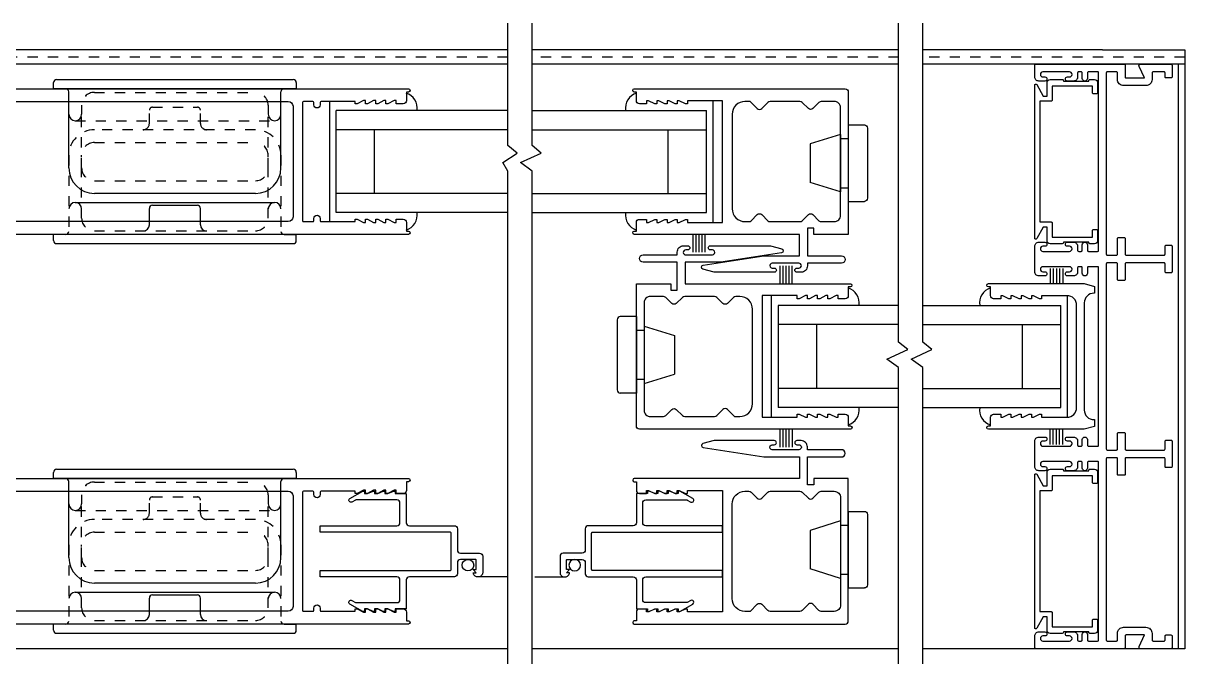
# Model space of a CAD drawing. Extents: x -56 to 119, y -34 to 74.
# Drawn here: x 12.02 to 23.39, y 30.69 to 36.96 of the extents above; entities that cross this region are included whole.
import ezdxf

# ---------------------------------------------------------------- set-up
doc = ezdxf.new("R2010")
doc.units = 0
doc.header["$LTSCALE"] = 0.25
doc.header["$MEASUREMENT"] = 0
doc.linetypes.add('HIDDEN', pattern=[0.375, 0.25, -0.125])
doc.layers.get('0').update_dxf_attribs({"linetype": 'CONTINUOUS'})
for name, color, linetype in [('FRAME', 1, 'CONTINUOUS'), ('GLASS-VINYL', 7, 'CONTINUOUS'), ('MISC', 7, 'CONTINUOUS'), ('SASH', 5, 'CONTINUOUS'), ('SEAL', 7, 'CONTINUOUS'), ('SILL-PAN', 7, 'CONTINUOUS'), ('VENT', 5, 'CONTINUOUS')]:
    doc.layers.add(name, color=color, linetype=linetype)
doc.styles.get("Standard").update_dxf_attribs({"font": 'simplex.shx'})

# ---------------------------------------------------------------- blocks, each defined once
blk = doc.blocks.new('3766 SCREEN ADAPTER')
blk.add_line((0.25, 1.836), (0.25, 1.544))
blk.add_lwpolyline([(0.21, 1.528), (0.18, 1.498), (0.18, 1.528), (0.09, 1.528, 0.414214), (0.08, 1.518), (0.08, 1.373, 0.414214), (0.11, 1.343), (0.22, 1.343, -0.414214), (0.25, 1.313), (0.25, 0.873, 0.414214), (0.28, 0.843), (0.555, 0.843, -0.414214), (0.565, 0.833), (0.565, 0.733), (0.59, 0.733), (0.59, 0.718), (0.565, 0.663), (0.565, 0.633), (0.59, 0.633), (0.59, 0.618), (0.565, 0.563), (0.565, 0.533), (0.59, 0.533), (0.59, 0.518), (0.565, 0.463), (0.565, 0.433), (0.59, 0.433), (0.59, 0.418), (0.517, 0.291, -1), (0.482, 0.311), (0.502, 0.345, 0.131652), (0.503, 0.35), (0.503, 0.75, 0.414214), (0.472, 0.781), (0.28, 0.781, 0.414214), (0.25, 0.751), (0.25, 0), (0.188, 0), (0.188, 1.271, 0.414214), (0.178, 1.281), (-0.178, 1.281, 0.414214), (-0.188, 1.271), (-0.188, 0), (-0.25, 0), (-0.25, 0.751, 0.414214), (-0.28, 0.781), (-0.472, 0.781, 0.414214), (-0.503, 0.75), (-0.503, 0.35, 0.131652), (-0.502, 0.345), (-0.482, 0.311, -1), (-0.517, 0.291), (-0.59, 0.418), (-0.59, 0.433), (-0.565, 0.433), (-0.565, 0.463), (-0.59, 0.518), (-0.59, 0.533), (-0.565, 0.533), (-0.565, 0.563), (-0.59, 0.618), (-0.59, 0.633), (-0.565, 0.633), (-0.565, 0.663), (-0.59, 0.718), (-0.59, 0.733), (-0.565, 0.733), (-0.565, 0.833, -0.414214), (-0.555, 0.843), (-0.28, 0.843, 0.414214), (-0.25, 0.873), (-0.25, 1.313, -0.414214), (-0.22, 1.343), (-0.012, 1.343, 0.414214), (0.018, 1.373), (0.018, 1.56, -0.414214), (0.048, 1.59), (0.21, 1.59, -0.414214), (0.25, 1.55), (0.25, 1.538, -0.414214), (0.21, 1.498)], format="xyb", close=True)
blk.add_circle((0.136, 1.446), 0.0563)
blk = doc.blocks.new('A$C5239520B')
at = {"color": 1}
blk.add_lwpolyline([(0, 0.9402), (0, 0.9228, 0.414214), (0.01, 0.9128), (0.025, 0.9128, 0.414214), (0.03, 0.9178), (0.03, 0.9178, 0.414214), (0.025, 0.9228), (0.0199, 0.9228, -0.414214), (0.0138, 0.9289), (0.0138, 0.9291, -0.414214), (0.0199, 0.9353), (0.0851, 0.9353, -0.414214), (0.0913, 0.9291), (0.0913, 0.9289, -0.414214), (0.0851, 0.9228), (0.08, 0.9228, 0.414214), (0.075, 0.9178), (0.075, 0.9176, 0.414214), (0.0799, 0.9128), (0.095, 0.9128, 0.414214), (0.105, 0.9228), (0.105, 0.9328, -0.414214), (0.1075, 0.9353), (0.1138, 0.9353, -0.414214), (0.1163, 0.9328), (0.1163, 0.919, 0.414214), (0.1225, 0.9128), (0.1226, 0.9128, 0.414214), (0.1288, 0.9189), (0.1288, 0.9328, -0.414214), (0.1313, 0.9353), (0.1538, 0.9353, -0.414214), (0.1563, 0.9328), (0.1563, 0.7155), (0.1563, 0.4983, -0.414214), (0.1538, 0.4958), (0.1313, 0.4958, -0.414214), (0.1288, 0.4983), (0.1288, 0.5121, 0.414214), (0.1226, 0.5183), (0.1225, 0.5183, 0.414214), (0.1163, 0.512), (0.1163, 0.4983, -0.414214), (0.1138, 0.4958), (0.1075, 0.4958, -0.414214), (0.105, 0.4983), (0.105, 0.5083, 0.414214), (0.095, 0.5183), (0.0799, 0.5183, 0.414214), (0.075, 0.5134), (0.075, 0.5133, 0.414214), (0.08, 0.5083), (0.0851, 0.5083, -0.414214), (0.0913, 0.5021), (0.0913, 0.5019, -0.414214), (0.0851, 0.4958), (0.0199, 0.4958, -0.414214), (0.0138, 0.5019), (0.0138, 0.5021, -0.414214), (0.0199, 0.5083), (0.025, 0.5083, 0.414214), (0.03, 0.5133, 0.414214), (0.025, 0.5183), (0.01, 0.5183, 0.414214), (0, 0.5083), (0, 0.4907), (0, 0.4678), (0, 0.4458, 0.414214), (0.01, 0.4358), (0.025, 0.4358, 0.414214), (0.03, 0.4408), (0.03, 0.4408, 0.414214), (0.025, 0.4458), (0.0199, 0.4458, -0.414214), (0.0138, 0.4519), (0.0138, 0.4521, -0.414214), (0.0199, 0.4583), (0.0851, 0.4583, -0.414214), (0.0913, 0.4521), (0.0913, 0.4519, -0.414214), (0.0851, 0.4458), (0.08, 0.4458, 0.414214), (0.075, 0.4408), (0.075, 0.4406, 0.414214), (0.0799, 0.4358), (0.095, 0.4358, 0.414214), (0.105, 0.4458), (0.105, 0.4558, -0.414214), (0.1075, 0.4583), (0.1138, 0.4583, -0.414214), (0.1163, 0.4558), (0.1163, 0.442, 0.414214), (0.1225, 0.4358), (0.1226, 0.4358, 0.414214), (0.1288, 0.4419), (0.1288, 0.4558, -0.414214), (0.1313, 0.4583), (0.1538, 0.4583, -0.414214), (0.1563, 0.4558), (0.1563, 0.2385), (0.1563, 0.0213, -0.414214), (0.1538, 0.0188), (0.1313, 0.0188, -0.414214), (0.1288, 0.0213), (0.1288, 0.0351, 0.414214), (0.1226, 0.0413), (0.1225, 0.0413, 0.414214), (0.1163, 0.035), (0.1163, 0.0213, -0.414214), (0.1138, 0.0188), (0.1075, 0.0188, -0.414214), (0.105, 0.0213), (0.105, 0.0313, 0.414214), (0.095, 0.0413), (0.0799, 0.0413, 0.414214), (0.075, 0.0364), (0.075, 0.0363, 0.414214), (0.08, 0.0313), (0.0851, 0.0313, -0.414214), (0.0913, 0.0251), (0.0913, 0.0249, -0.414214), (0.0851, 0.0188), (0.0199, 0.0188, -0.414214), (0.0138, 0.0249), (0.0138, 0.0251, -0.414214), (0.0199, 0.0313), (0.025, 0.0313, 0.414214), (0.03, 0.0363, 0.414214), (0.025, 0.0413), (0.01, 0.0413, 0.414214), (0, 0.0313), (0, 0.0025, 0.414214), (0.0025, 0), (0.2188, 0, 0.414214), (0.2213, 0.0025), (0.2213, 0.0313, -0.414214), (0.2238, 0.0338), (0.2683, 0.0338), (0.2554, 0.0057, 0.546624), (0.259, 0), (0.3333, 0, 0.414214), (0.3358, 0.0025), (0.3358, 0.0313, 0.414214), (0.3333, 0.0338), (0.3213, 0.0338, 0.414214), (0.3188, 0.0313), (0.3188, 0.0213, -0.414214), (0.3163, 0.0188), (0.2895, 0.0188, -0.414214), (0.287, 0.0213), (0.287, 0.0375, 0.414214), (0.272, 0.0525), (0.2175, 0.0525, 0.414214), (0.2025, 0.0375), (0.2025, 0.0213, -0.414214), (0.2, 0.0188), (0.1775, 0.0188, -0.414214), (0.175, 0.0213), (0.175, 0.2385), (0.175, 0.4651, -0.414214), (0.1775, 0.4676), (0.2, 0.4676, -0.414214), (0.2025, 0.4651), (0.2025, 0.427, 0.414214), (0.205, 0.4245), (0.2188, 0.4245, 0.414214), (0.2213, 0.427), (0.2213, 0.4651, -0.414214), (0.2238, 0.4676), (0.3059, 0.4676), (0.3163, 0.4676, -0.414214), (0.3188, 0.4651), (0.3188, 0.4458, 0.414214), (0.3213, 0.4433), (0.3333, 0.4433, 0.414214), (0.3358, 0.4458), (0.3358, 0.4678), (0.3358, 0.4907), (0.3358, 0.5083, 0.414214), (0.3333, 0.5108), (0.3213, 0.5108, 0.414214), (0.3188, 0.5083), (0.3188, 0.4889, -0.414214), (0.3163, 0.4864), (0.3026, 0.4864), (0.2238, 0.4864, -0.414214), (0.2213, 0.4889), (0.2213, 0.527, 0.414214), (0.2188, 0.5295), (0.205, 0.5295, 0.414214), (0.2025, 0.527), (0.2025, 0.4889, -0.414214), (0.2, 0.4864), (0.1775, 0.4864, -0.414214), (0.175, 0.4889), (0.175, 0.7155), (0.175, 0.9421, -0.414214), (0.1775, 0.9446), (0.1878, 0.9446), (0.2, 0.9446, -0.414214), (0.2025, 0.9421), (0.2025, 0.904, 0.414214), (0.205, 0.9015), (0.2188, 0.9015, 0.414214), (0.2213, 0.904), (0.2213, 0.9421, -0.414214), (0.2238, 0.9446), (0.3028, 0.9446), (0.3163, 0.9446, -0.414214), (0.3188, 0.9421), (0.3188, 0.9228, 0.414214), (0.3213, 0.9203), (0.3333, 0.9203, 0.414214), (0.3358, 0.9228), (0.3358, 0.9359), (0.3358, 0.9518), (0.3358, 0.9677), (0.3358, 0.9853, 0.414214), (0.3333, 0.9878), (0.3213, 0.9878, 0.414214), (0.3188, 0.9853), (0.3188, 0.9659, -0.414214), (0.3163, 0.9634), (0.3026, 0.9634), (0.2238, 0.9634, -0.414214), (0.2213, 0.9659), (0.2213, 1.004, 0.414214), (0.2188, 1.0065), (0.205, 1.0065, 0.414214), (0.2025, 1.004), (0.2025, 0.9659, -0.414214), (0.2, 0.9634), (0.1775, 0.9634, -0.414214), (0.175, 0.9659), (0.175, 1.1925), (0.175, 1.4098, -0.414214), (0.1775, 1.4123), (0.2, 1.4123, -0.414214), (0.2025, 1.4098), (0.2025, 1.3935, 0.414214), (0.2175, 1.3785), (0.272, 1.3785, 0.414214), (0.287, 1.3935), (0.287, 1.4098, -0.414214), (0.2895, 1.4123), (0.3163, 1.4123, -0.414214), (0.3188, 1.4098), (0.3188, 1.3998, 0.414214), (0.3213, 1.3973), (0.3333, 1.3973, 0.414214), (0.3358, 1.3998), (0.3358, 1.4285, 0.414214), (0.3333, 1.431), (0.259, 1.431, 0.546624), (0.2554, 1.4253), (0.2683, 1.3973), (0.2238, 1.3973, -0.414214), (0.2213, 1.3998), (0.2213, 1.4285, 0.414214), (0.2188, 1.431), (0.0025, 1.431, 0.414214), (0, 1.4285), (0, 1.3998, 0.414214), (0.01, 1.3898), (0.025, 1.3898, 0.414214), (0.03, 1.3948), (0.03, 1.3948, 0.414214), (0.025, 1.3998), (0.0199, 1.3998, -0.414214), (0.0138, 1.4059), (0.0138, 1.4061, -0.414214), (0.0199, 1.4123), (0.0851, 1.4123, -0.414214), (0.0913, 1.4061), (0.0913, 1.4059, -0.414214), (0.0851, 1.3998), (0.08, 1.3998, 0.414214), (0.075, 1.3948), (0.075, 1.3946, 0.414214), (0.0799, 1.3898), (0.095, 1.3898, 0.414214), (0.105, 1.3998), (0.105, 1.4098, -0.414214), (0.1075, 1.4123), (0.1138, 1.4123, -0.414214), (0.1163, 1.4098), (0.1163, 1.396, 0.414214), (0.1225, 1.3898), (0.1226, 1.3898, 0.414214), (0.1288, 1.3959), (0.1288, 1.4098, -0.414214), (0.1313, 1.4123), (0.1538, 1.4123, -0.414214), (0.1563, 1.4098), (0.1563, 1.1925), (0.1563, 0.9753, -0.414214), (0.1538, 0.9728), (0.1313, 0.9728, -0.414214), (0.1288, 0.9753), (0.1288, 0.9891, 0.414214), (0.1226, 0.9953), (0.1225, 0.9953, 0.414214), (0.1163, 0.989), (0.1163, 0.9753, -0.414214), (0.1138, 0.9728), (0.1075, 0.9728, -0.414214), (0.105, 0.9753), (0.105, 0.9853, 0.414214), (0.095, 0.9953), (0.0799, 0.9953, 0.414214), (0.075, 0.9904), (0.075, 0.9903, 0.414214), (0.08, 0.9853), (0.0851, 0.9853, -0.414214), (0.0913, 0.9791), (0.0913, 0.9789, -0.414214), (0.0851, 0.9728), (0.0199, 0.9728, -0.414214), (0.0138, 0.9789), (0.0138, 0.9791, -0.414214), (0.0199, 0.9853), (0.025, 0.9853, 0.414214), (0.03, 0.9903, 0.414214), (0.025, 0.9953), (0.01, 0.9953, 0.414214), (0, 0.9853), (0, 0.97)], format="xyb", close=True, dxfattribs=at)
blk = doc.blocks.new('A$C4B48609F')
at = {"xscale": -1, "rotation": 180}
blk.add_blockref('A$C5239520B', (0, 1.431), dxfattribs=at)
blk = doc.blocks.new('3006 STD POST-INTERLOCKER')
for points in [[(-2.074, -0.666), (-2.074, -0.58, -0.414214), (-2.043, -0.55), (-1.974, -0.55), (-1.974, -0.58), (-1.954, -0.58), (-1.894, -0.55), (-1.874, -0.55), (-1.874, -0.58), (-1.854, -0.58), (-1.794, -0.55), (-1.774, -0.55), (-1.774, -0.58), (-1.754, -0.58), (-1.694, -0.55), (-1.674, -0.55), (-1.674, -0.58), (-1.654, -0.58), (-1.594, -0.55), (-1.574, -0.55), (-1.574, -0.58), (-1.231, -0.58), (-1.231, 0.61), (-1.574, 0.61), (-1.574, 0.581), (-1.594, 0.581), (-1.654, 0.61), (-1.674, 0.61), (-1.674, 0.581), (-1.694, 0.581), (-1.754, 0.61), (-1.774, 0.61), (-1.774, 0.581), (-1.794, 0.581), (-1.854, 0.61), (-1.874, 0.61), (-1.874, 0.581), (-1.894, 0.581), (-1.954, 0.61), (-1.974, 0.61), (-1.974, 0.581), (-2.043, 0.581, -0.414214), (-2.074, 0.611), (-2.074, 0.696), (-2.094, 0.696, -0.999996), (-2.094, 0.728), (-0.031, 0.728, -0.414214), (0, 0.697), (0, -0.697), (-0.338, -0.697), (-0.338, -0.635), (-0.4, -0.635), (-0.4, -0.908), (-0.066, -0.908, -1), (-0.066, -0.979), (-0.4, -0.979), (-0.4, -1.006, -0.414214), (-0.462, -1.068), (-0.504, -1.068, -1), (-0.504, -1.028), (-0.484, -1.028, 0.999996), (-0.484, -0.979), (-0.744, -0.979, 1.000003), (-0.744, -1.028), (-0.724, -1.028, -0.999994), (-0.724, -1.068), (-1.312, -1.068), (-1.422, -1.039, -0.811415), (-1.42, -1), (-0.828, -0.908), (-0.478, -0.908), (-0.478, -0.697), (-2.094, -0.697, -0.999996), (-2.094, -0.666), (-2.074, -0.666)], [(-0.891, 0.535), (-0.96, 0.604), (-1.012, 0.604, 0.414214), (-1.137, 0.479), (-1.137, -0.447, 0.414214), (-1.012, -0.572), (-0.973, -0.572, 0.198912), (-0.951, -0.563), (-0.891, -0.504, -0.414214), (-0.847, -0.504), (-0.787, -0.563, 0.198912), (-0.765, -0.572), (-0.473, -0.572, 0.198912), (-0.451, -0.563), (-0.391, -0.504, -0.414214), (-0.347, -0.504), (-0.287, -0.563, 0.198912), (-0.265, -0.572), (-0.138, -0.572, 0.414214), (-0.076, -0.51), (-0.076, 0.542, 0.414214), (-0.138, 0.604), (-0.265, 0.604, 0.198912), (-0.287, 0.594), (-0.347, 0.535, -0.414214), (-0.391, 0.535), (-0.451, 0.594, 0.198912), (-0.473, 0.604), (-0.765, 0.604, 0.198912), (-0.787, 0.594), (-0.847, 0.535)]]:
    blk.add_lwpolyline(points, format="xyb")
blk.add_arc((-0.869, 0.557), 0.031, 225.0005, 315.0002)
blk = doc.blocks.new('A$C1D443341')
for p, q in [((0, 0.719), (0, 0.031)), ((0.188, 0.75), (0.031, 0.75)), ((0.188, 0.75), (0.188, 0)), ((0.264, 0.615), (0.188, 0.615)), ((0.264, 0.656), (0.562, 0.563)), ((0.264, 0.656), (0.264, 0.094)), ((0.562, 0.563), (0.562, 0.187)), ((0.264, 0.135), (0.188, 0.135)), ((0.264, 0.094), (0.562, 0.187)), ((0.188, 0), (0.031, 0))]:
    blk.add_line(p, q)
for centre, start, end in [((0.031, 0.719), 90, 180), ((0.031, 0.031), 180, 270)]:
    blk.add_arc(centre, 0.031, start, end)
blk = doc.blocks.new('A$C47D80548')
at = {"layer": 'MISC', "xscale": 0.25, "yscale": 0.25, "zscale": 0.25}
blk.add_blockref('A$C1D443341', (0, 0), dxfattribs=at)
blk = doc.blocks.new('3710 Jamb Filler')
blk.add_lwpolyline([(-0.12, 0.774, 0.414214), (-0.15, 0.804), (-0.27, 0.804, 0.414214), (-0.28, 0.794), (-0.28, 0.789), (-0.53, 0.789), (-0.53, 0.794, 0.414214), (-0.54, 0.804), (-0.585, 0.804, 0.414214), (-0.615, 0.774), (-0.615, 0.674, 0.414214), (-0.605, 0.664), (-0.575, 0.664, 0.414214), (-0.565, 0.674), (-0.565, 0.739), (-0.17, 0.739), (-0.17, 0.601, 0.414214), (-0.16, 0.591), (-0.05, 0.591), (-0.05, -0.591), (-0.16, -0.591, 0.414214), (-0.17, -0.601), (-0.17, -0.739), (-0.565, -0.739), (-0.565, -0.674, 0.414214), (-0.575, -0.664), (-0.605, -0.664, 0.414214), (-0.615, -0.674), (-0.615, -0.774, 0.414214), (-0.585, -0.804), (-0.54, -0.804, 0.414214), (-0.53, -0.794), (-0.53, -0.789), (-0.28, -0.789), (-0.28, -0.794, 0.414214), (-0.27, -0.804), (-0.15, -0.804, 0.414214), (-0.12, -0.774), (-0.12, -0.641), (-0.084, -0.641), (-0.019, -0.754, 0.767327), (0, -0.749), (0, 0.749, 0.767327), (-0.019, 0.754), (-0.084, 0.641), (-0.12, 0.641)], format="xyb", close=True)
blk = doc.blocks.new('3008 FIXED STILE')
blk.add_lwpolyline([(-1.038, 0.713), (-1.002, 0.713), (-0.1, 0.713), (0, 0.686), (0, 0.619), (-0.006, 0.619, 0.414214), (-0.1, 0.525), (-0.1, -0.525, 0.414214), (-0.006, -0.619), (0, -0.619), (0, -0.686), (-0.1, -0.713), (-1.038, -0.713, -0.999996), (-1.038, -0.681), (-1.018, -0.681), (-1.018, -0.596, -0.414214), (-0.987, -0.565), (-0.918, -0.565), (-0.918, -0.595), (-0.898, -0.595), (-0.838, -0.565), (-0.818, -0.565), (-0.818, -0.595), (-0.798, -0.595), (-0.738, -0.565), (-0.718, -0.565), (-0.718, -0.595), (-0.698, -0.595), (-0.638, -0.565), (-0.618, -0.565), (-0.618, -0.595), (-0.598, -0.595), (-0.538, -0.565), (-0.518, -0.565), (-0.518, -0.595), (-0.269, -0.595, 0.414214), (-0.175, -0.501), (-0.175, 0.501, 0.414214), (-0.269, 0.595), (-0.518, 0.595), (-0.518, 0.565), (-0.538, 0.565), (-0.598, 0.595), (-0.618, 0.595), (-0.618, 0.565), (-0.638, 0.565), (-0.698, 0.595), (-0.718, 0.595), (-0.718, 0.565), (-0.738, 0.565), (-0.798, 0.595), (-0.818, 0.595), (-0.818, 0.565), (-0.838, 0.565), (-0.898, 0.595), (-0.918, 0.595), (-0.918, 0.565), (-0.987, 0.565, -0.414214), (-1.018, 0.596), (-1.018, 0.681), (-1.038, 0.681, -0.999996), (-1.038, 0.713)], format="xyb")
blk = doc.blocks.new('*U59')
at = {"layer": 'SILL-PAN', "color": 7}
for p, q in [((-0.475, 0.861), (-0.475, 0.713)), ((-0.444, 0.861), (-0.444, 0.713)), ((-0.413, 0.861), (-0.413, 0.713)), ((-0.382, 0.861), (-0.382, 0.713)), ((-0.351, 0.861), (-0.351, 0.713)), ((-0.475, -0.861), (-0.475, -0.713)), ((-0.444, -0.861), (-0.444, -0.713)), ((-0.413, -0.861), (-0.413, -0.713)), ((-0.382, -0.861), (-0.382, -0.713)), ((-0.351, -0.861), (-0.351, -0.713))]:
    blk.add_line(p, q, dxfattribs=at)
at = {"layer": 'VENT'}
blk.add_blockref('3008 FIXED STILE', (-0.04, 0), dxfattribs=at)
blk = doc.blocks.new('3706_Lock_Stile_Archetype_Male_Yoke_wPulls')
for p, q in [((1.17175, 0.803), (3.48675, 0.803)), ((1.14175, 0.713), (1.14175, 0.773)), ((3.51675, 0.713), (1.14175, 0.713)), ((1.29175, -0.062), (1.29175, 0.683)), ((3.36675, -0.062), (3.36675, 0.683)), ((3.51675, 0.773), (3.51675, 0.713)), ((3.11675, -0.312), (1.54175, -0.312)), ((1.35425, -0.4005), (3.30425, -0.4005)), ((1.26175, -0.713), (1.14175, -0.713)), ((1.14175, -0.773), (1.14175, -0.713)), ((3.39675, -0.713), (3.51675, -0.713)), ((3.51675, -0.773), (3.51675, -0.713)), ((1.17175, -0.803), (3.48675, -0.803))]:
    blk.add_line(p, q)
at = {"linetype": 'HIDDEN'}
for p, q in [((1.54175, 0.678), (3.11675, 0.678)), ((1.41675, 0.553), (1.41675, 0.463)), ((1.41675, -0.062), (1.41675, 0.463)), ((3.24175, 0.553), (3.24175, 0.463)), ((3.24175, -0.062), (3.24175, 0.463)), ((1.35425, 0.4005), (3.30425, 0.4005)), ((3.11675, 0.312), (1.54175, 0.312)), ((1.54175, 0.187), (3.11675, 0.187)), ((1.29175, 0.062), (1.29175, -0.683)), ((1.41675, -0.553), (1.41675, 0.062)), ((3.24175, -0.553), (3.24175, 0.062)), ((3.36675, 0.062), (3.36675, -0.683)), ((1.54175, -0.187), (3.11675, -0.187)), ((1.41675, -0.463), (1.41675, -0.463)), ((3.24175, -0.463), (3.24175, -0.463)), ((1.54175, -0.678), (3.11675, -0.678))]:
    blk.add_line(p, q, dxfattribs=at)
at = {"linetype": 'HIDDEN', "ltscale": 0.5}
for p, q in [((2.07925, 0.372), (2.07925, 0.502)), ((2.10925, 0.532), (2.54925, 0.532)), ((2.57925, 0.372), (2.57925, 0.502))]:
    blk.add_line(p, q, dxfattribs=at)
at = {"ltscale": 0.5}
for p, q in [((2.10925, -0.428), (2.54925, -0.428)), ((2.07925, -0.618), (2.07925, -0.458)), ((2.57925, -0.618), (2.57925, -0.458))]:
    blk.add_line(p, q, dxfattribs=at)
for points in [[(4.59375, 0.596, -0.41421356), (4.56275, 0.565), (4.49375, 0.565), (4.49375, 0.597), (4.47375, 0.597), (4.41375, 0.565), (4.39375, 0.565), (4.39375, 0.597), (4.37375, 0.597), (4.31375, 0.565), (4.29375, 0.565), (4.29375, 0.597), (4.27375, 0.597), (4.21375, 0.565), (4.19375, 0.565), (4.19375, 0.597), (4.17375, 0.597), (4.11375, 0.565), (4.09375, 0.565), (4.09375, 0.588), (3.76075, 0.588, 0.41421356), (3.75075, 0.578), (3.75075, 0.556, -1), (3.68875, 0.556), (3.68875, 0.578, 0.41421356), (3.67875, 0.588), (3.58875, 0.588, 0.41421356), (3.57875, 0.578), (3.57875, -0.578, 0.41421356), (3.58875, -0.588), (3.67875, -0.588, 0.41421356), (3.68875, -0.578), (3.68875, -0.556, -1), (3.75075, -0.556), (3.75075, -0.578, 0.41421356), (3.76075, -0.588), (4.09375, -0.588), (4.09375, -0.565), (4.11375, -0.565), (4.17375, -0.597), (4.19375, -0.597), (4.19375, -0.565), (4.21375, -0.565), (4.27375, -0.597), (4.29375, -0.597), (4.29375, -0.565), (4.31375, -0.565), (4.37375, -0.597), (4.39375, -0.597), (4.39375, -0.565), (4.41375, -0.565), (4.47375, -0.597), (4.49375, -0.597), (4.49375, -0.565), (4.56275, -0.565, -0.41421356), (4.59375, -0.596), (4.59375, -0.681), (4.61375, -0.681, -1), (4.61375, -0.713), (0.5935, -0.713, -0.41421356), (0.5625, -0.682), (0.5625, -0.499, 0.41421356), (0.5315, -0.468), (0.156, -0.468, -1.00000653), (0.156, -0.406), (0.28175, -0.406, 0.41421356), (0.31275, -0.375), (0.31275, 0.375, 0.41421356), (0.28175, 0.406), (0.156, 0.406, -1.00000653), (0.156, 0.468), (0.5315, 0.468, 0.41421356), (0.5625, 0.499), (0.5625, 0.682, -0.41421356), (0.5935, 0.713), (4.61375, 0.713, -1), (4.61375, 0.681), (4.59375, 0.681)], [(0.6565, -0.437, 0.41421356), (0.6255, -0.406), (0.40575, -0.406, -0.41421356), (0.37475, -0.375), (0.37475, 0.375, -0.41421356), (0.40575, 0.406), (0.6255, 0.406, 0.41421356), (0.6565, 0.437), (0.6565, 0.542, -0.41421356), (0.7025, 0.588), (3.43875, 0.588, -0.41421356), (3.48475, 0.542), (3.48475, -0.542, -0.41421356), (3.43875, -0.588), (0.7025, -0.588, -0.41421356), (0.6565, -0.542)]]:
    blk.add_lwpolyline(points, format="xyb", close=True)
for centre, radius, start, end in [((1.17175, 0.773), 0.03, 90, 180), ((3.48675, 0.773), 0.03, 0, 90), ((1.26175, 0.683), 0.03, 0, 90), ((3.39675, 0.683), 0.03, 90, 180), ((1.35425, 0.463), 0.0625, 180, 270), ((1.35425, 0.463), 0.0625, 270, 0), ((3.30425, 0.463), 0.0625, 180, 270), ((3.30425, 0.463), 0.0625, 270, 0), ((1.54175, -0.062), 0.25, 180, 270), ((3.11675, -0.062), 0.25, 270, 0), ((1.35425, -0.463), 0.0625, 90, 180), ((1.35425, -0.463), 0.0625, 0, 90), ((3.30425, -0.463), 0.0625, 90, 180), ((3.30425, -0.463), 0.0625, 0, 90), ((1.17175, -0.773), 0.03, 180, 270), ((1.26175, -0.683), 0.03, 270, 0), ((1.26175, -0.683), 0.03, 270, 0), ((3.39675, -0.683), 0.03, 180, 270), ((3.48675, -0.773), 0.03, 270, 0)]:
    blk.add_arc(centre, radius, start, end)
at = {"linetype": 'HIDDEN'}
for centre, radius, start, end in [((1.54175, 0.553), 0.125, 90, 180), ((3.11675, 0.553), 0.125, 0, 90), ((1.54175, 0.062), 0.25, 90, 180), ((3.11675, 0.062), 0.25, 0, 90), ((1.54175, 0.062), 0.125, 90, 180), ((3.11675, 0.062), 0.125, 0, 90), ((1.54175, -0.062), 0.125, 180, 270), ((3.11675, -0.062), 0.125, 270, 0), ((1.54175, -0.553), 0.125, 180, 270), ((3.11675, -0.553), 0.125, 270, 0)]:
    blk.add_arc(centre, radius, start, end, dxfattribs=at)
at = {"linetype": 'HIDDEN', "ltscale": 0.5}
for centre, radius, start, end in [((2.10925, 0.502), 0.03, 90, 180), ((2.54925, 0.502), 0.03, 360, 90), ((2.01925, 0.372), 0.06, 270, 360), ((2.63925, 0.372), 0.06, 180, 270)]:
    blk.add_arc(centre, radius, start, end, dxfattribs=at)
at = {"ltscale": 0.5}
for centre, radius, start, end in [((2.10925, -0.458), 0.03, 90, 180), ((2.54925, -0.458), 0.03, 360, 90), ((2.01925, -0.618), 0.06, 270, 360), ((2.63925, -0.618), 0.06, 180, 270)]:
    blk.add_arc(centre, radius, start, end, dxfattribs=at)
blk = doc.blocks.new('Yoke Strike Plate')
for points in [[(-0.094, -0.375), (-0.094, 0.375), (0, 0.375), (0, -0.375)], [(0.062, -0.375), (0.062, 0.375), (0.156, 0.375), (0.156, -0.375)]]:
    blk.add_lwpolyline(points, close=True)
blk = doc.blocks.new('*U95')
for centre, radius, start, end in [((-0.303, 1.135), 1.112, 287.4409, 295.9325), ((-0.19, 1.188), 1.16, 280.9256, 288.7507), ((-0.031, 1.124), 1.102, 273.1709, 281.1969), ((-0.031, -1.124), 1.102, 78.8031, 86.8291), ((-0.19, -1.188), 1.16, 71.2493, 79.0744), ((-0.303, -1.135), 1.112, 64.0675, 72.5591)]:
    blk.add_arc(centre, radius, start, end)
at = {"layer": 'SEAL'}
blk.add_lwpolyline([(0, -0.135), (0, 0.135), (0.03, 0.135), (0.03, -0.135)], close=True, dxfattribs=at)
at = {"layer": 'SEAL', "const_width": 0.015}
blk.add_lwpolyline([(0.03, 0, 0.219791), (0.196, 0.034)], format="xyb", dxfattribs=at)
at = {"flags": 9}
for tag, p in [('MANUFACTURER_PART_#', (0, -0.199)), ('FLEETWOOD_PART_#', (-0.001, -0.249))]:
    blk.add_attdef(tag, p, '', height=0.0312, dxfattribs=at)
blk = doc.blocks.new('Archetype_Latch_for_3707')
for p, q in [((-2.924, 0.803), (-0.609, 0.803)), ((-2.954, 0.713), (-2.954, 0.773)), ((-0.579, 0.713), (-2.954, 0.713)), ((-0.579, 0.773), (-0.579, 0.713)), ((-3.106, -0.568), (-3.106, 0.568)), ((-3.106, 0.568), (-3.016, 0.568)), ((-3.016, 0.568), (-3.016, -0.568)), ((-2.918, 0.25), (-2.918, 0.355)), ((-2.918, 0.355), (-0.328, 0.355)), ((-0.328, 0.25), (-2.918, 0.25)), ((-1.193, 0.235), (-1.088, 0.235)), ((-1.193, -0.145), (-1.193, 0.235)), ((-1.088, -0.145), (-1.088, 0.235)), ((0.7, 0.225), (-2.32, 0.225)), ((-2.32, 0.225), (-2.32, 0.075)), ((0.7, 0.15), (-2.32, 0.15)), ((-0.762, -0.225), (-0.762, 0.225)), ((-0.332, 0.089), (-0.211, 0.193)), ((-0.298, -0.22), (-0.298, 0.22)), ((-0.211, 0.193), (-0.211, 0.03)), ((-0.193, 0.22), (-0.193, -0.22)), ((0.45, -0.225), (0.45, 0.225)), ((0.7, 0.225), (0.7, -0.225)), ((-3.211, 0.075), (-3.193, 0.093)), ((-3.211, -0.075), (-3.211, 0.075)), ((-3.193, 0.093), (-1.68, 0.093)), ((0.7, 0.075), (-2.32, 0.075)), ((-1.768, -0.075), (-1.768, 0.075)), ((0.7, 0), (-1.768, 0)), ((-1.68, 0.093), (-1.68, -0.093)), ((-0.332, 0.089), (-1.68, 0.089)), ((-0.332, 0.089), (-0.332, -0.089)), ((-0.264, 0.03), (-0.264, -0.03)), ((-0.211, 0.03), (-0.264, 0.03)), ((-3.193, -0.093), (-3.211, -0.075)), ((-1.68, -0.093), (-3.193, -0.093)), ((0.7, -0.075), (-2.32, -0.075)), ((-2.32, -0.075), (-2.32, -0.225)), ((-0.332, -0.089), (-1.68, -0.089)), ((-0.332, -0.089), (-0.211, -0.192)), ((-0.211, -0.03), (-0.264, -0.03)), ((-0.211, -0.192), (-0.211, -0.03)), ((0.7, -0.15), (-2.32, -0.15)), ((0.7, -0.225), (-2.32, -0.225)), ((-2.918, -0.355), (-2.918, -0.25)), ((-2.918, -0.25), (-0.328, -0.25)), ((-0.328, -0.355), (-2.918, -0.355)), ((-0.328, -0.355), (-0.983, -0.355)), ((-3.016, -0.568), (-3.106, -0.568)), ((-0.579, -0.713), (-2.954, -0.713)), ((-2.954, -0.713), (-2.954, -0.773)), ((-0.579, -0.773), (-0.579, -0.713)), ((-2.924, -0.803), (-0.609, -0.803))]:
    blk.add_line(p, q)
at = {"ltscale": 0.5}
for p, q in [((-0.193, 0.205), (-0.286, 0.125)), ((-3.016, 0.095), (-3.106, 0.095)), ((-3.106, 0.095), (-3.091, 0.08)), ((-3.031, 0.08), (-3.091, 0.08)), ((-3.016, 0.095), (-3.031, 0.08)), ((-3.091, -0.08), (-3.106, -0.095)), ((-3.016, -0.095), (-3.106, -0.095)), ((-3.091, -0.08), (-3.031, -0.08)), ((-3.031, -0.08), (-3.016, -0.095)), ((-0.286, -0.125), (-0.193, -0.205))]:
    blk.add_line(p, q, dxfattribs=at)
at = {"ltscale": 0.3}
blk.add_line((-2.956, 0), (-3.166, 0), dxfattribs=at)
for centre, radius, start, end in [((-2.924, 0.773), 0.03, 90, 180), ((-0.609, 0.773), 0.03, 0, 90), ((-0.328, 0.22), 0.135, 0, 90), ((-0.328, 0.22), 0.03, 360, 90), ((-0.983, -0.145), 0.21, 180, 210), ((-0.983, -0.145), 0.105, 180, 270), ((-0.328, -0.22), 0.03, 270, 360), ((-0.328, -0.22), 0.135, 270, 0), ((-2.924, -0.773), 0.03, 180, 270), ((-0.609, -0.773), 0.03, 270, 360)]:
    blk.add_arc(centre, radius, start, end)
blk = doc.blocks.new('3707_Lock_Stile_Archetype_Female_Yoke_wLatch')
for points in [[(-4.031, 0.681), (-4.031, 0.596, 0.414214), (-4, 0.565), (-3.931, 0.565), (-3.931, 0.597), (-3.911, 0.597), (-3.851, 0.565), (-3.831, 0.565), (-3.831, 0.597), (-3.811, 0.597), (-3.751, 0.565), (-3.731, 0.565), (-3.731, 0.597), (-3.711, 0.597), (-3.651, 0.565), (-3.631, 0.565), (-3.631, 0.597), (-3.611, 0.597), (-3.551, 0.565), (-3.531, 0.565), (-3.531, 0.588), (-3.198, 0.588, -0.414214), (-3.188, 0.578), (-3.188, 0.556, 1), (-3.126, 0.556), (-3.126, 0.578, -0.414214), (-3.116, 0.588), (-3.026, 0.588, -0.414214), (-3.016, 0.578), (-3.016, -0.578, -0.414214), (-3.026, -0.588), (-3.116, -0.588, -0.414214), (-3.126, -0.578), (-3.126, -0.556, 1), (-3.188, -0.556), (-3.188, -0.578, -0.414214), (-3.198, -0.588), (-3.531, -0.588), (-3.531, -0.565), (-3.551, -0.565), (-3.611, -0.597), (-3.631, -0.597), (-3.631, -0.565), (-3.651, -0.565), (-3.711, -0.597), (-3.731, -0.597), (-3.731, -0.565), (-3.751, -0.565), (-3.811, -0.597), (-3.831, -0.597), (-3.831, -0.565), (-3.851, -0.565), (-3.911, -0.597), (-3.931, -0.597), (-3.931, -0.565), (-4, -0.565, 0.414214), (-4.031, -0.596), (-4.031, -0.681), (-4.051, -0.681, 1), (-4.051, -0.713), (-0.01, -0.713, 0.414214), (0, -0.703), (0, -0.692, -0.414214), (0.01, -0.682), (0.053, -0.682, -0.414214), (0.062, -0.692), (0.062, -0.703, 0.414214), (0.073, -0.713), (0.469, -0.713, 0.414214), (0.5, -0.682), (0.5, -0.592, 0.414214), (0.469, -0.561), (0.395, -0.561, 1.000009), (0.395, -0.601), (0.415, -0.601, -1), (0.415, -0.651), (0.155, -0.651, -1), (0.155, -0.601), (0.175, -0.601, 1.000009), (0.175, -0.561), (0.031, -0.561, -0.414214), (0, -0.53), (0, 0.53, -0.414214), (0.031, 0.561), (0.175, 0.561, 1.000009), (0.175, 0.601), (0.155, 0.601, -1), (0.155, 0.651), (0.415, 0.651, -1), (0.415, 0.601), (0.395, 0.601, 1.000009), (0.395, 0.561), (0.469, 0.561, 0.414214), (0.5, 0.592), (0.5, 0.682, 0.414214), (0.469, 0.713), (0.073, 0.713, 0.414214), (0.062, 0.703), (0.062, 0.692, -0.414214), (0.053, 0.682), (0.01, 0.682, -0.414214), (0, 0.692), (0, 0.703, 0.414214), (-0.01, 0.713), (-4.051, 0.713, 1), (-4.051, 0.681)], [(-2.922, 0.542), (-2.922, -0.542, 0.414214), (-2.876, -0.588), (-0.14, -0.588, 0.414214), (-0.094, -0.542), (-0.094, 0.542, 0.414214), (-0.14, 0.588), (-2.876, 0.588, 0.414214)]]:
    blk.add_lwpolyline(points, format="xyb", close=True)
blk.add_blockref('Archetype_Latch_for_3707', (0, 0))
at = {"layer": 'SEAL', "xscale": -1, "rotation": 90}
blk.add_blockref('*U95', (0.285, 0.651), dxfattribs=at)
at = {"layer": 'SEAL', "rotation": 90.00000000000001}
blk.add_blockref('*U95', (0.285, -0.651), dxfattribs=at)
blk = doc.blocks.new('Meeting_Stiles_3706_3707')
for name, p in [('3707_Lock_Stile_Archetype_Female_Yoke_wLatch', (-0.281, 0)), ('3706_Lock_Stile_Archetype_Male_Yoke_wPulls', (-0.281, 0)), ('Yoke Strike Plate', (0.032, 0))]:
    blk.add_blockref(name, p)

msp = doc.modelspace()

# ---------------------------------------------------------------- linework, layer by layer
at = {"layer": 'GLASS-VINYL', "color": 7}
for p, q in [((15.016669, 36.193886), (15.016669, 35.017886)), ((18.772442, 35.010886), (18.772442, 36.200886)), ((16.762739, 36.105886), (15.081669, 36.105886)), ((15.081669, 35.105886), (15.081669, 36.105886)), ((16.999746, 36.10589), (18.707442, 36.105886)), ((18.707442, 35.105886), (18.707442, 36.105886)), ((16.762739, 35.918386), (15.081669, 35.918386)), ((15.456669, 35.293386), (15.456669, 35.918386)), ((16.999746, 35.91839), (18.707442, 35.918386)), ((18.332442, 35.293386), (18.332442, 35.918386)), ((16.762739, 35.293386), (15.081669, 35.293386)), ((16.999746, 35.29339), (18.707442, 35.293386)), ((16.762739, 35.105886), (15.081669, 35.105886)), ((16.999746, 35.10589), (18.707442, 35.105886)), ((22.237474, 33.102886), (22.237474, 34.292886)), ((20.822917, 34.19789), (22.172474, 34.197886)), ((22.172474, 33.197886), (22.172474, 34.197886)), ((20.822917, 34.01039), (22.172474, 34.010386)), ((21.797474, 33.385386), (21.797474, 34.010386)), ((20.822917, 33.38539), (22.172474, 33.385386)), ((20.822917, 33.19789), (22.172474, 33.197886))]:
    msp.add_line(p, q, dxfattribs=at)
at = {"layer": 'GLASS-VINYL'}
for p, q in [((19.341442, 33.102884), (19.341442, 34.292884)), ((19.406442, 34.197884), (19.406442, 33.197884)), ((20.58591, 34.197884), (19.406442, 34.197884)), ((20.58591, 34.010384), (19.406442, 34.010384)), ((19.781442, 34.010384), (19.781442, 33.385384)), ((20.58591, 33.385384), (19.406442, 33.385384)), ((20.58591, 33.197884), (19.406442, 33.197884))]:
    msp.add_line(p, q, dxfattribs=at)
for points in [[(16.762739, 30.688156), (16.762739, 35.512417), (16.712587, 35.596681), (16.852383, 35.688141), (16.762739, 35.762417), (16.762739, 36.96097)], [(16.999746, 30.688156), (16.999746, 35.512417), (16.885512, 35.596681), (17.089391, 35.688141), (16.999746, 35.762417), (16.999746, 36.96097)], [(20.58591, 30.688152), (20.58591, 33.588508), (20.471676, 33.672773), (20.675554, 33.764233), (20.58591, 33.838508), (20.58591, 36.960966)], [(20.822917, 30.688152), (20.822917, 33.588508), (20.708683, 33.672773), (20.912562, 33.764233), (20.822917, 33.838508), (20.822917, 36.960966)]]:
    msp.add_lwpolyline(points, dxfattribs=at)
at = {"layer": 'GLASS-VINYL', "color": 7}
for centre, start, end in [((15.723603, 36.130416), 350.7597205, 72.6457689), ((18.065508, 36.130416), 107.3542311, 189.2402795), ((15.723603, 35.081356), 287.3542311, 9.2402795), ((18.065508, 35.081356), 170.7597205, 252.6457689), ((21.53054, 34.222416), 107.3542311, 189.2402795), ((21.53054, 33.173356), 170.7597205, 252.6457689)]:
    msp.add_arc(centre, 0.152764, start, end, dxfattribs=at)
at = {"layer": 'GLASS-VINYL'}
for centre, start, end in [((20.048376, 34.222414), 350.7597205, 72.6457689), ((20.048376, 33.173354), 287.3542311, 9.2402795)]:
    msp.add_arc(centre, 0.152764, start, end, dxfattribs=at)
at = {"layer": 'SEAL'}
for p, q in [((18.574402, 34.718699), (18.574402, 34.892886)), ((18.604402, 34.718699), (18.604402, 34.892886)), ((18.634402, 34.718699), (18.634402, 34.892886)), ((18.664402, 34.718699), (18.664402, 34.892886)), ((18.694402, 34.718699), (18.694402, 34.892886)), ((19.422763, 34.58507), (19.422763, 34.410884)), ((19.452763, 34.58507), (19.452763, 34.410884)), ((19.482763, 34.58507), (19.482763, 34.410884)), ((19.512763, 34.58507), (19.512763, 34.410884)), ((19.542763, 34.58507), (19.542763, 34.410884)), ((19.423347, 32.982521), (19.423347, 32.808334)), ((19.453347, 32.982521), (19.453347, 32.808334)), ((19.483347, 32.982521), (19.483347, 32.808334)), ((19.513347, 32.982521), (19.513347, 32.808334)), ((19.543347, 32.982521), (19.543347, 32.808334))]:
    msp.add_line(p, q, dxfattribs=at)
at = {"layer": 'SILL-PAN'}
for p, q in [((16.762739, 36.698877), (6.1506, 36.698887)), ((20.58591, 36.698883), (16.999746, 36.698887)), ((22.580375, 36.698883), (20.822917, 36.698883)), ((22.580375, 36.698883), (23.385875, 36.698883)), ((23.385875, 36.698883), (23.385875, 30.835883)), ((16.762739, 36.559877), (6.1506, 36.559887)), ((20.58591, 36.559883), (16.999746, 36.559887)), ((23.385875, 36.559883), (20.822917, 36.559883)), ((23.323875, 30.835883), (23.323875, 36.559883)), ((16.762739, 30.835877), (6.1506, 30.835887)), ((20.58591, 30.835883), (16.999746, 30.835887)), ((23.385875, 30.835883), (20.822917, 30.835883)), ((23.385875, 30.835883), (23.323875, 30.835883))]:
    msp.add_line(p, q, dxfattribs=at)
at = {"layer": 'SILL-PAN', "linetype": 'HIDDEN'}
for p, q in [((16.762739, 36.629377), (6.1506, 36.629387)), ((20.58591, 36.629383), (16.999746, 36.629387)), ((23.385875, 36.629383), (20.822917, 36.629383))]:
    msp.add_line(p, q, dxfattribs=at)

# ---------------------------------------------------------------- block references
at = {"layer": 'FRAME', "xscale": 4, "yscale": 4, "zscale": 4}
msp.add_blockref('A$C4B48609F', (21.917873, 30.835883), dxfattribs=at)
at = {"layer": 'FRAME', "xscale": -1}
for p in [(21.917874, 35.605886), (21.917874, 31.789884)]:
    msp.add_blockref('3710 Jamb Filler', p, dxfattribs=at)
at = {"layer": 'MISC', "extrusion": (0, 0, -1), "zscale": -1}
for p in [(-20.281942, 35.215386), (-20.281942, 31.430454)]:
    msp.add_blockref('A$C1D443341', p, dxfattribs=at)
at = {"layer": 'MISC', "xscale": 4, "yscale": 4, "zscale": 4}
msp.add_blockref('A$C47D80548', (17.831942, 33.338384), dxfattribs=at)
at = {"layer": 'SASH', "xscale": -1, "rotation": 90}
msp.add_blockref('3766 SCREEN ADAPTER', (18.862942, 31.789954), dxfattribs=at)
at = {"layer": 'VENT'}
for name, p in [('Meeting_Stiles_3706_3707', (11.456669, 35.605886)), ('3006 STD POST-INTERLOCKER', (20.093942, 35.590386)), ('*U59', (22.542874, 33.697886)), ('Meeting_Stiles_3706_3707', (11.456669, 31.789886))]:
    msp.add_blockref(name, p, dxfattribs=at)
for name, p, rotation in [('3006 STD POST-INTERLOCKER', (18.019942, 33.713384), 180), ('3766 SCREEN ADAPTER', (14.926169, 31.789886), 270)]:
    msp.add_blockref(name, p, dxfattribs=dict(at, rotation=rotation))
at = {"layer": 'VENT', "xscale": -1, "rotation": 180}
msp.add_blockref('3006 STD POST-INTERLOCKER', (20.093942, 31.805454), dxfattribs=at)

doc.saveas('drawing.dxf')
